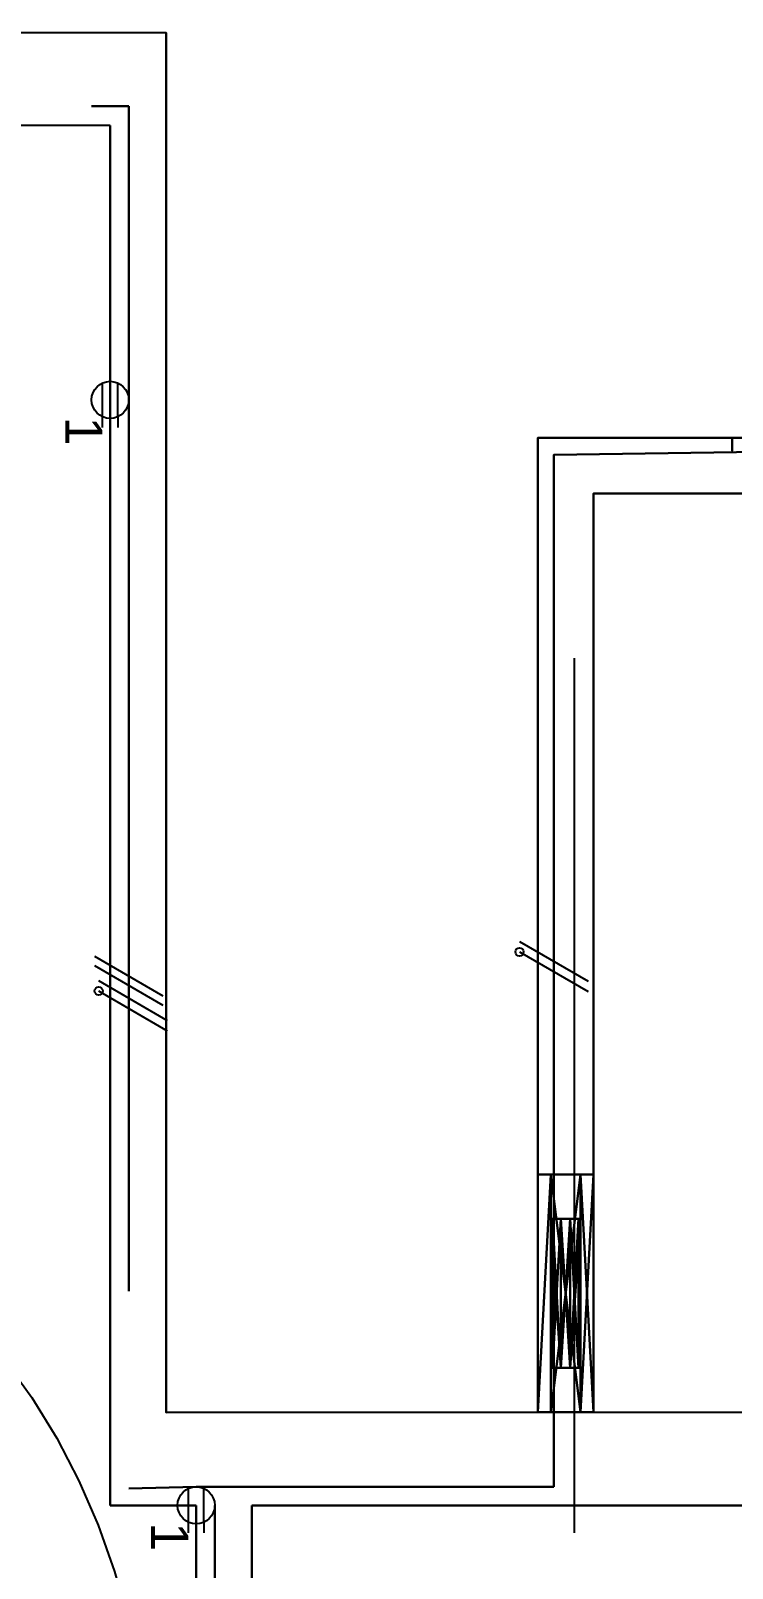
# Model space of a CAD drawing. Header units: metres. Extents: x -0.1 to 64.1, y -0.2 to 39.7.
# Drawn here: x 18.593 to 20.482, y 33.252 to 37.392 of the extents above; entities that cross this region are included whole.
import ezdxf

# ---------------------------------------------------------------- set-up
doc = ezdxf.new("R2010")
doc.units = ezdxf.units.M
doc.header["$LTSCALE"] = 0.2
doc.linetypes.add('ACAD_ISO02W100', pattern=[15, 12, -3])
for name, color, linetype in [('conexiones', 7, 'ACAD_ISO02W100'), ('Fases', 7, 'Continuous'), ('Indicacion-Tabla', 7, 'Continuous'), ('Medidas', 1, 'Continuous'), ('Tomacorrientes', 7, 'Continuous')]:
    doc.layers.add(name, color=color, linetype=linetype)
for name, color, linetype, true_color in [('DLX_APERT', 7, 'Continuous', 0x969696), ('DLX_CONT', 7, 'Continuous', 0x969696), ('DLX_ROOF', 7, 'Continuous', 0x7f7f7f)]:
    doc.layers.add(name, color=color, linetype=linetype, true_color=true_color)
doc.layers.add('L-Suelo', color=7, linetype='ACAD_ISO02W100', lineweight=30)
doc.layers.add('L-Techo', color=7, linetype='Continuous', lineweight=30)
doc.layers.get('0').off()
doc.styles.get("Standard").update_dxf_attribs({"font": 'arial.ttf'})

# ---------------------------------------------------------------- blocks, each defined once
blk = doc.blocks.new('Tomacorriente')
at = {"layer": 'Tomacorrientes'}
for p, q in [((0.0453, 0.0211), (-0.0453, 0.0211)), ((0.0453, 0.0211), (0.0743, 0.0211)), ((-0.0453, -0.0211), (0.0453, -0.0211)), ((0.0453, -0.0211), (0.0743, -0.0211))]:
    blk.add_line(p, q, dxfattribs=at)
blk.add_circle((0, 0), 0.05, dxfattribs=at)
blk = doc.blocks.new('943_0_0')
mesh = blk.add_polyface()
corners = [(0.2003, -0.0125, 0.3), (0.2003, 0.0125, 0.2), (0.2003, -0.0125, 0.2), (0.2003, 0.035, 0.2), (0.2003, 0.0125, 0.3), (0.2003, 0.035, 0.3), (0.2003, 0.0125, 0.2), (0.2003, 0.0125, 0.3), (0.2003, 0.035, 0.2), (0.2003, -0.035, 0.3), (0.2003, -0.0125, 0.2), (0.2003, -0.035, 0.2), (0.2003, -0.0125, 0.3), (0.2003, -0.0125, 0.2), (0.2003, -0.035, 0.3), (0.2003, 0.0125, 0.2), (0.2003, -0.0125, 0.3), (0.2003, 0.0125, 0.3)]
mesh.append_faces([[corners[k] for k in face] for face in [(0, 1, 2), (3, 4, 5), (6, 7, 8), (9, 10, 11), (12, 13, 14), (15, 16, 17)]])
blk = doc.blocks.new('943_0_1')
mesh = blk.add_polyface()
corners = [(-0.2003, -0.0125, 0.2), (-0.2003, 0.0125, 0.3), (-0.2003, -0.0125, 0.3), (-0.2003, 0.035, 0.3), (-0.2003, 0.0125, 0.2), (-0.2003, 0.035, 0.2), (-0.2003, 0.0125, 0.3), (-0.2003, 0.0125, 0.2), (-0.2003, 0.035, 0.3), (-0.2003, -0.035, 0.2), (-0.2003, -0.0125, 0.3), (-0.2003, -0.035, 0.3), (-0.2003, -0.0125, 0.2), (-0.2003, -0.0125, 0.3), (-0.2003, -0.035, 0.2), (-0.2003, 0.0125, 0.3), (-0.2003, -0.0125, 0.2), (-0.2003, 0.0125, 0.2)]
mesh.append_faces([[corners[k] for k in face] for face in [(0, 1, 2), (3, 4, 5), (6, 7, 8), (9, 10, 11), (12, 13, 14), (15, 16, 17)]])
blk = doc.blocks.new('943_0_2')
mesh = blk.add_polyface()
corners = [(0.2003, 0.0125, 0.2), (0.2003, -0.0125, 0.3), (0.2003, -0.0125, 0.2), (0.2003, 0.0125, 0.3), (0.2003, 0.035, 0.2), (0.2003, 0.035, 0.3), (0.2003, 0.0125, 0.3), (0.2003, 0.0125, 0.2), (0.2003, 0.035, 0.2), (0.2003, -0.035, 0.2), (0.2003, -0.0125, 0.3), (0.2003, -0.035, 0.3), (0.2003, -0.0125, 0.2), (0.2003, -0.0125, 0.3), (0.2003, -0.035, 0.2), (0.2003, -0.0125, 0.3), (0.2003, 0.0125, 0.2), (0.2003, 0.0125, 0.3), (-0.2003, -0.0125, 0.2), (-0.2003, 0.0125, 0.3), (-0.2003, 0.0125, 0.2), (-0.2003, -0.0125, 0.3), (-0.2003, -0.035, 0.2), (-0.2003, -0.035, 0.3), (-0.2003, -0.0125, 0.3), (-0.2003, -0.0125, 0.2), (-0.2003, -0.035, 0.2), (-0.2003, 0.035, 0.2), (-0.2003, 0.0125, 0.3), (-0.2003, 0.035, 0.3), (-0.2003, 0.0125, 0.2), (-0.2003, 0.0125, 0.3), (-0.2003, 0.035, 0.2), (-0.2003, 0.0125, 0.3), (-0.2003, -0.0125, 0.2), (-0.2003, -0.0125, 0.3), (-0.2003, 0.0125, 0.2), (0.2003, -0.0125, 0.2), (0.2003, 0.0125, 0.2), (0.2003, -0.0125, 0.2), (-0.2003, 0.0125, 0.2), (-0.2003, -0.0125, 0.2), (0.2003, 0.0125, 0.2), (0.2003, -0.0125, -0.63), (0.2003, 0.0125, -0.63), (0.2003, -0.0125, -0.63), (0.2003, 0.0125, 0.2), (0.2003, -0.0125, 0.2), (-0.2003, -0.0125, 0.2), (-0.2003, 0.0125, -0.63), (-0.2003, -0.0125, -0.63), (-0.2003, 0.0125, -0.63), (-0.2003, -0.0125, 0.2), (-0.2003, 0.0125, 0.2), (0.2003, 0.0125, -0.63), (-0.2003, -0.0125, -0.63), (-0.2003, 0.0125, -0.63), (-0.2003, -0.0125, -0.63), (0.2003, 0.0125, -0.63), (0.2003, -0.0125, -0.63), (0.2003, 0.0125, 0.3), (-0.2003, -0.0125, 0.3), (-0.2003, 0.0125, 0.3), (-0.2003, -0.0125, 0.3), (0.2003, 0.0125, 0.3), (0.2003, -0.0125, 0.3), (0.2003, -0.0125, 0.3), (0.2003, 0.0125, 0.63), (0.2003, -0.0125, 0.63), (0.2003, 0.0125, 0.63), (0.2003, -0.0125, 0.3), (0.2003, 0.0125, 0.3), (0.2003, 0.0125, 0.63), (-0.2003, -0.0125, 0.63), (0.2003, -0.0125, 0.63), (-0.2003, -0.0125, 0.63), (0.2003, 0.0125, 0.63), (-0.2003, 0.0125, 0.63), (-0.2003, 0.0125, 0.3), (-0.2003, -0.0125, 0.63), (-0.2003, 0.0125, 0.63), (-0.2003, -0.0125, 0.63), (-0.2003, 0.0125, 0.3), (-0.2003, -0.0125, 0.3)]
mesh.append_faces([[corners[k] for k in face] for face in [(0, 1, 2), (3, 4, 5), (6, 7, 8), (9, 10, 11), (12, 13, 14), (15, 16, 17), (18, 19, 20), (21, 22, 23), (24, 25, 26), (27, 28, 29), (30, 31, 32), (33, 34, 35), (36, 37, 38), (39, 40, 41), (42, 43, 44), (45, 46, 47), (48, 49, 50), (51, 52, 53), (54, 55, 56), (57, 58, 59), (60, 61, 62), (63, 64, 65), (66, 67, 68), (69, 70, 71), (72, 73, 74), (75, 76, 77), (78, 79, 80), (81, 82, 83)]])
blk = doc.blocks.new('943_0_3')
mesh = blk.add_polyface()
corners = [(-0.2003, -0.0125, 0.2), (0.2003, -0.0125, -0.63), (0.2003, -0.0125, 0.2), (0.2003, -0.0125, -0.63), (-0.2003, -0.0125, 0.2), (-0.2003, -0.0125, -0.63), (-0.2003, 0.0125, -0.63), (0.2003, 0.0125, 0.2), (0.2003, 0.0125, -0.63), (0.2003, 0.0125, 0.2), (-0.2003, 0.0125, -0.63), (-0.2003, 0.0125, 0.2), (-0.2003, -0.0125, 0.63), (0.2003, -0.0125, 0.3), (0.2003, -0.0125, 0.63), (0.2003, -0.0125, 0.3), (-0.2003, -0.0125, 0.63), (-0.2003, -0.0125, 0.3), (-0.2003, 0.0125, 0.63), (0.2003, 0.0125, 0.3), (-0.2003, 0.0125, 0.3), (0.2003, 0.0125, 0.3), (-0.2003, 0.0125, 0.63), (0.2003, 0.0125, 0.63)]
mesh.append_faces([[corners[k] for k in face] for face in [(0, 1, 2), (3, 4, 5), (6, 7, 8), (9, 10, 11), (12, 13, 14), (15, 16, 17), (18, 19, 20), (21, 22, 23)]])
blk = doc.blocks.new('943_0_4')
mesh = blk.add_polyface()
corners = [(-0.3203, 0.04, 0.75), (0.3203, -0.04, 0.75), (0.3203, 0.04, 0.75), (0.3203, -0.04, 0.75), (-0.3203, 0.04, 0.75), (-0.3203, -0.04, 0.75), (0.3203, 0.04, 0.75), (0.3203, -0.04, -0.75), (0.3203, 0.04, -0.75), (0.3203, -0.04, -0.75), (0.3203, 0.04, 0.75), (0.3203, -0.04, 0.75), (0.3203, 0.04, -0.75), (-0.3203, -0.04, -0.75), (-0.3203, 0.04, -0.75), (-0.3203, -0.04, -0.75), (0.3203, 0.04, -0.75), (0.3203, -0.04, -0.75), (-0.3203, 0.04, -0.75), (-0.3203, -0.04, 0.75), (-0.3203, 0.04, 0.75), (-0.3203, -0.04, 0.75), (-0.3203, 0.04, -0.75), (-0.3203, -0.04, -0.75), (-0.3203, -0.04, -0.75), (-0.2003, -0.04, 0.63), (-0.3203, -0.04, 0.75), (0.3203, -0.04, -0.75), (-0.2003, -0.04, -0.63), (-0.3203, -0.04, -0.75), (0.3203, -0.04, -0.75), (0.2003, -0.04, -0.63), (-0.2003, -0.04, -0.63), (0.3203, -0.04, 0.75), (0.2003, -0.04, -0.63), (0.3203, -0.04, -0.75), (0.3203, -0.04, 0.75), (0.2003, -0.04, 0.63), (0.2003, -0.04, -0.63), (-0.3203, -0.04, 0.75), (0.2003, -0.04, 0.63), (0.3203, -0.04, 0.75), (-0.3203, -0.04, 0.75), (-0.2003, -0.04, 0.63), (0.2003, -0.04, 0.63), (-0.2003, -0.04, 0.63), (-0.3203, -0.04, -0.75), (-0.2003, -0.04, -0.63), (-0.3203, 0.04, 0.75), (-0.2003, 0.04, -0.63), (-0.3203, 0.04, -0.75), (0.3203, 0.04, 0.75), (-0.2003, 0.04, 0.63), (-0.3203, 0.04, 0.75), (0.3203, 0.04, 0.75), (0.2003, 0.04, 0.63), (-0.2003, 0.04, 0.63), (0.3203, 0.04, -0.75), (0.2003, 0.04, 0.63), (0.3203, 0.04, 0.75), (0.3203, 0.04, -0.75), (0.2003, 0.04, -0.63), (0.2003, 0.04, 0.63), (-0.3203, 0.04, -0.75), (0.2003, 0.04, -0.63), (0.3203, 0.04, -0.75), (-0.3203, 0.04, -0.75), (-0.2003, 0.04, -0.63), (0.2003, 0.04, -0.63), (-0.2003, 0.04, -0.63), (-0.3203, 0.04, 0.75), (-0.2003, 0.04, 0.63), (0.2003, 0.0125, 0.63), (-0.2003, -0.0125, 0.63), (-0.2003, 0.0125, 0.63), (-0.2003, -0.0125, 0.63), (0.2003, 0.0125, 0.63), (0.2003, -0.0125, 0.63), (0.2003, -0.035, 0.2), (0.2003, -0.0125, -0.63), (0.2003, -0.04, -0.63), (0.2003, -0.035, 0.3), (0.2003, -0.0125, 0.63), (0.2003, -0.0125, 0.3), (0.2003, -0.035, 0.3), (0.2003, -0.04, 0.63), (0.2003, -0.0125, 0.63), (0.2003, -0.035, 0.3), (0.2003, -0.04, -0.63), (0.2003, -0.04, 0.63), (0.2003, -0.035, 0.2), (0.2003, -0.04, -0.63), (0.2003, -0.035, 0.3), (0.2003, -0.0125, -0.63), (0.2003, -0.035, 0.2), (0.2003, -0.0125, 0.2), (-0.2003, 0.04, -0.63), (-0.2003, 0.035, 0.2), (-0.2003, 0.0125, -0.63), (-0.2003, 0.0125, -0.63), (-0.2003, 0.035, 0.2), (-0.2003, 0.0125, 0.2), (-0.2003, 0.04, 0.63), (-0.2003, 0.035, 0.2), (-0.2003, 0.04, -0.63), (-0.2003, 0.04, 0.63), (-0.2003, 0.035, 0.3), (-0.2003, 0.035, 0.2), (-0.2003, 0.0125, 0.63), (-0.2003, 0.035, 0.3), (-0.2003, 0.04, 0.63), (-0.2003, 0.035, 0.3), (-0.2003, 0.0125, 0.63), (-0.2003, 0.0125, 0.3), (0.2003, 0.04, -0.63), (-0.2003, 0.0125, -0.63), (0.2003, 0.0125, -0.63), (-0.2003, 0.0125, -0.63), (0.2003, 0.04, -0.63), (-0.2003, 0.04, -0.63), (0.2003, -0.04, -0.63), (-0.2003, -0.0125, -0.63), (-0.2003, -0.04, -0.63), (-0.2003, -0.0125, -0.63), (0.2003, -0.04, -0.63), (0.2003, -0.0125, -0.63), (-0.2003, 0.0125, -0.63), (0.2003, -0.0125, -0.63), (0.2003, 0.0125, -0.63), (0.2003, -0.0125, -0.63), (-0.2003, 0.0125, -0.63), (-0.2003, -0.0125, -0.63), (0.2003, -0.0125, 0.2), (0.2003, 0.0125, -0.63), (0.2003, -0.0125, -0.63), (0.2003, 0.0125, -0.63), (0.2003, -0.0125, 0.2), (0.2003, 0.0125, 0.2), (-0.2003, 0.0125, 0.2), (-0.2003, -0.0125, -0.63), (-0.2003, 0.0125, -0.63), (-0.2003, -0.0125, -0.63), (-0.2003, 0.0125, 0.2), (-0.2003, -0.0125, 0.2), (0.2003, 0.0125, 0.3), (0.2003, -0.0125, 0.63), (0.2003, 0.0125, 0.63), (0.2003, -0.0125, 0.63), (0.2003, 0.0125, 0.3), (0.2003, -0.0125, 0.3), (0.2003, -0.04, 0.63), (-0.2003, -0.0125, 0.63), (0.2003, -0.0125, 0.63), (-0.2003, -0.0125, 0.63), (0.2003, -0.04, 0.63), (-0.2003, -0.04, 0.63), (0.2003, 0.04, 0.63), (-0.2003, 0.0125, 0.63), (-0.2003, 0.04, 0.63), (-0.2003, 0.0125, 0.63), (0.2003, 0.04, 0.63), (0.2003, 0.0125, 0.63), (-0.2003, -0.0125, 0.3), (-0.2003, 0.0125, 0.63), (-0.2003, -0.0125, 0.63), (-0.2003, 0.0125, 0.63), (-0.2003, -0.0125, 0.3), (-0.2003, 0.0125, 0.3), (0.2003, 0.0125, -0.63), (0.2003, 0.035, 0.2), (0.2003, 0.04, -0.63), (0.2003, 0.0125, 0.63), (0.2003, 0.035, 0.3), (0.2003, 0.0125, 0.3), (0.2003, 0.04, 0.63), (0.2003, 0.035, 0.3), (0.2003, 0.0125, 0.63), (0.2003, 0.04, -0.63), (0.2003, 0.035, 0.3), (0.2003, 0.04, 0.63), (0.2003, 0.04, -0.63), (0.2003, 0.035, 0.2), (0.2003, 0.035, 0.3), (0.2003, 0.035, 0.2), (0.2003, 0.0125, -0.63), (0.2003, 0.0125, 0.2)]
mesh.append_faces([[corners[k] for k in face] for face in [(0, 1, 2), (3, 4, 5), (6, 7, 8), (9, 10, 11), (12, 13, 14), (15, 16, 17), (18, 19, 20), (21, 22, 23), (24, 25, 26), (27, 28, 29), (30, 31, 32), (33, 34, 35), (36, 37, 38), (39, 40, 41), (42, 43, 44), (45, 46, 47), (48, 49, 50), (51, 52, 53), (54, 55, 56), (57, 58, 59), (60, 61, 62), (63, 64, 65), (66, 67, 68), (69, 70, 71), (72, 73, 74), (75, 76, 77), (78, 79, 80), (81, 82, 83), (84, 85, 86), (87, 88, 89), (90, 91, 92), (93, 94, 95), (96, 97, 98), (99, 100, 101), (102, 103, 104), (105, 106, 107), (108, 109, 110), (111, 112, 113), (114, 115, 116), (117, 118, 119), (120, 121, 122), (123, 124, 125), (126, 127, 128), (129, 130, 131), (132, 133, 134), (135, 136, 137), (138, 139, 140), (141, 142, 143), (144, 145, 146), (147, 148, 149), (150, 151, 152), (153, 154, 155), (156, 157, 158), (159, 160, 161), (162, 163, 164), (165, 166, 167), (168, 169, 170), (171, 172, 173), (174, 175, 176), (177, 178, 179), (180, 181, 182), (183, 184, 185)]])
blk = doc.blocks.new('943_0_5')
mesh = blk.add_polyface()
corners = [(-0.2003, -0.0125, -0.63), (-0.2003, -0.035, 0.2), (-0.2003, -0.04, -0.63), (-0.2003, -0.0125, 0.63), (-0.2003, -0.035, 0.3), (-0.2003, -0.0125, 0.3), (-0.2003, -0.04, 0.63), (-0.2003, -0.035, 0.3), (-0.2003, -0.0125, 0.63), (-0.2003, -0.04, -0.63), (-0.2003, -0.035, 0.3), (-0.2003, -0.04, 0.63), (-0.2003, -0.04, -0.63), (-0.2003, -0.035, 0.2), (-0.2003, -0.035, 0.3), (-0.2003, -0.035, 0.2), (-0.2003, -0.0125, -0.63), (-0.2003, -0.0125, 0.2)]
mesh.append_faces([[corners[k] for k in face] for face in [(0, 1, 2), (3, 4, 5), (6, 7, 8), (9, 10, 11), (12, 13, 14), (15, 16, 17)]])
blk = doc.blocks.new('943_0_6')
mesh = blk.add_polyface()
corners = [(-0.2003, -0.035, 0.2), (0.2003, -0.0125, 0.2), (0.2003, -0.035, 0.2), (0.2003, -0.0125, 0.2), (-0.2003, -0.035, 0.2), (-0.2003, -0.0125, 0.2), (-0.2003, -0.0125, 0.2), (0.2003, 0.0125, 0.2), (0.2003, -0.0125, 0.2), (0.2003, 0.0125, 0.2), (-0.2003, -0.0125, 0.2), (-0.2003, 0.0125, 0.2), (-0.2003, -0.035, 0.3), (0.2003, -0.035, 0.2), (0.2003, -0.035, 0.3), (0.2003, -0.035, 0.2), (-0.2003, -0.035, 0.3), (-0.2003, -0.035, 0.2), (0.2003, -0.035, 0.3), (-0.2003, -0.0125, 0.3), (-0.2003, -0.035, 0.3), (-0.2003, -0.0125, 0.3), (0.2003, -0.035, 0.3), (0.2003, -0.0125, 0.3), (-0.2003, 0.0125, 0.3), (0.2003, -0.0125, 0.3), (0.2003, 0.0125, 0.3), (0.2003, -0.0125, 0.3), (-0.2003, 0.0125, 0.3), (-0.2003, -0.0125, 0.3), (0.2003, 0.0125, 0.3), (-0.2003, 0.035, 0.3), (-0.2003, 0.0125, 0.3), (-0.2003, 0.035, 0.3), (0.2003, 0.0125, 0.3), (0.2003, 0.035, 0.3), (0.2003, 0.035, 0.3), (-0.2003, 0.035, 0.2), (-0.2003, 0.035, 0.3), (-0.2003, 0.035, 0.2), (0.2003, 0.035, 0.3), (0.2003, 0.035, 0.2), (0.2003, 0.035, 0.2), (-0.2003, 0.0125, 0.2), (-0.2003, 0.035, 0.2), (-0.2003, 0.0125, 0.2), (0.2003, 0.035, 0.2), (0.2003, 0.0125, 0.2)]
mesh.append_faces([[corners[k] for k in face] for face in [(0, 1, 2), (3, 4, 5), (6, 7, 8), (9, 10, 11), (12, 13, 14), (15, 16, 17), (18, 19, 20), (21, 22, 23), (24, 25, 26), (27, 28, 29), (30, 31, 32), (33, 34, 35), (36, 37, 38), (39, 40, 41), (42, 43, 44), (45, 46, 47)]])
blk = doc.blocks.new('Fase')
at = {"layer": 'Fases'}
blk.add_line((-0.0535, -0.0922), (0.0535, 0.0922), dxfattribs=at)
blk = doc.blocks.new('Neutro')
at = {"layer": 'Fases'}
h = blk.add_hatch(dxfattribs=at)
h.set_pattern_fill('ANGLE', color=256)
h.set_pattern_definition([(0, (-26.865, -1.6355), (0, 6.985), [5.08, -1.905]), (90, (-26.865, -1.6355), (-6.985, 4e-16), [5.08, -1.905])])
h.paths.add_polyline_path([(-0.0645, -0.0922, 1), (-0.0424, -0.0922, 1)])
blk.add_circle((-0.0535, -0.0922), 0.0111, dxfattribs=at)
blk.add_blockref('Fase', (0, 0), dxfattribs=at)

msp = doc.modelspace()

# ---------------------------------------------------------------- linework, layer by layer
at = {"layer": 'conexiones'}
msp.add_open_spline([(17.6953, 34.492, 2.6), (18.5433, 33.9984, 1.3921), (18.9169, 33.3757), (18.9696, 32.2097, -0.0249), (19.0085, 31.8987)], degree=3, knots=[0, 0, 0, 0, 3.32504, 4.222811, 4.222811, 4.222811, 4.222811], dxfattribs=at)
at = {"layer": 'DLX_APERT'}
for points in [[(20.0731, 34.3124, 0), (19.9931, 34.3124, 0)], [(19.9931, 34.3124, 0), (19.9931, 33.6719, 0)], [(20.0731, 34.3124, 0), (19.9931, 34.3124, 0)], [(19.9931, 34.3124, 0), (19.9931, 34.3124, 0)], [(19.9931, 34.3124, 0), (20.0731, 34.3124, 0)], [(19.9931, 33.6719, 0), (19.9931, 34.3124, 0)], [(19.9931, 34.3124, 0), (20.0731, 34.3124, 0)], [(19.9931, 33.6719, 0), (19.9931, 34.3124, 0)], [(19.9931, 34.3124, 0), (19.9931, 34.3124, 0)], [(19.9931, 34.3124, 0), (19.9931, 33.6719, 0)], [(20.0731, 33.6719, 0), (20.0731, 34.3124, 0)], [(20.0731, 34.3124, 0), (20.0731, 34.3124, 0)], [(20.0731, 34.3124, 0), (20.0731, 33.6719, 0)], [(20.0731, 33.6719, 0), (20.0731, 34.3124, 0)], [(20.0731, 34.3124, 0), (20.0731, 34.3124, 0)], [(20.0731, 34.3124, 0), (20.0731, 33.6719, 0)], [(19.9931, 33.7919, 0), (19.9931, 34.1924, 0)], [(19.9931, 34.1924, 0), (19.9931, 34.1924, 0)], [(19.9931, 34.1924, 0), (19.9931, 33.7919, 0)], [(20.0206, 34.1924, 0), (19.9931, 34.1924, 0)], [(19.9931, 34.1924, 0), (19.9931, 33.7919, 0)], [(19.9931, 33.7919, 0), (19.9931, 34.1924, 0)], [(19.9931, 34.1924, 0), (20.0206, 34.1924, 0)], [(20.0206, 34.1924, 0), (19.9931, 34.1924, 0)], [(19.9931, 34.1924, 0), (19.9931, 34.1924, 0)], [(19.9931, 34.1924, 0), (20.0206, 34.1924, 0)], [(19.9981, 34.1924, 0), (19.9981, 34.1924, 0)], [(19.9981, 34.1924, 0), (20.0206, 34.1924, 0)], [(20.0206, 34.1924, 0), (19.9981, 34.1924, 0)], [(19.9981, 34.1924, 0), (19.9981, 34.1924, 0)], [(19.9981, 34.1924, 0), (20.0206, 34.1924, 0)], [(20.0206, 34.1924, 0), (19.9981, 34.1924, 0)], [(20.0206, 34.1924, 0), (19.9981, 34.1924, 0)], [(19.9981, 34.1924, 0), (19.9981, 33.7919, 0)], [(19.9981, 33.7919, 0), (19.9981, 34.1924, 0)], [(19.9981, 34.1924, 0), (19.9981, 34.1924, 0)], [(19.9981, 34.1924, 0), (19.9981, 33.7919, 0)], [(19.9981, 33.7919, 0), (19.9981, 34.1924, 0)], [(19.9981, 34.1924, 0), (20.0206, 34.1924, 0)], [(19.9981, 34.1924, 0), (20.0206, 34.1924, 0)], [(20.0206, 34.1924, 0), (19.9981, 34.1924, 0)], [(19.9981, 34.1924, 0), (19.9981, 34.1924, 0)], [(20.0206, 33.7919, 0), (20.0206, 34.1924, 0)], [(20.0206, 34.1924, 0), (20.0456, 34.1924, 0)], [(20.0206, 33.7919, 0), (20.0206, 34.1924, 0)], [(20.0206, 34.1924, 0), (20.0206, 33.7919, 0)], [(20.0456, 34.1924, 0), (20.0206, 34.1924, 0)], [(20.0456, 34.1924, 0), (20.0206, 34.1924, 0)], [(20.0206, 34.1924, 0), (20.0206, 34.1924, 0)], [(20.0206, 34.1924, 0), (20.0456, 34.1924, 0)], [(20.0206, 34.1924, 0), (20.0206, 34.1924, 0)], [(20.0206, 34.1924, 0), (20.0456, 34.1924, 0)], [(20.0456, 34.1924, 0), (20.0206, 34.1924, 0)], [(20.0206, 34.1924, 0), (20.0206, 33.7919, 0)], [(20.0206, 34.1924, 0), (20.0206, 34.1924, 0)], [(20.0206, 34.1924, 0), (20.0206, 34.1924, 0)], [(20.0206, 34.1924, 0), (20.0456, 34.1924, 0)], [(20.0456, 34.1924, 0), (20.0206, 34.1924, 0)], [(20.0206, 33.7919, 0), (20.0206, 34.1924, 0)], [(20.0206, 34.1924, 0), (20.0456, 34.1924, 0)], [(20.0206, 34.1924, 0), (20.0206, 33.7919, 0)], [(20.0456, 34.1924, 0), (20.0206, 34.1924, 0)], [(20.0206, 33.7919, 0), (20.0206, 34.1924, 0)], [(20.0206, 34.1924, 0), (20.0206, 33.7919, 0)], [(20.0206, 34.1924, 0), (20.0456, 34.1924, 0)], [(20.0456, 34.1924, 0), (20.0206, 34.1924, 0)], [(20.0456, 34.1924, 0), (20.0206, 34.1924, 0)], [(20.0206, 34.1924, 0), (20.0206, 33.7919, 0)], [(20.0206, 33.7919, 0), (20.0206, 34.1924, 0)], [(20.0206, 34.1924, 0), (20.0206, 34.1924, 0)], [(20.0206, 34.1924, 0), (20.0206, 33.7919, 0)], [(20.0456, 34.1924, 0), (20.0206, 34.1924, 0)], [(20.0206, 34.1924, 0), (20.0206, 34.1924, 0)], [(20.0206, 34.1924, 0), (20.0456, 34.1924, 0)], [(20.0206, 33.7919, 0), (20.0206, 34.1924, 0)], [(20.0206, 34.1924, 0), (20.0456, 34.1924, 0)], [(20.0206, 33.7919, 0), (20.0206, 34.1924, 0)], [(20.0206, 34.1924, 0), (20.0456, 34.1924, 0)], [(20.0206, 33.7919, 0), (20.0206, 34.1924, 0)], [(20.0206, 34.1924, 0), (20.0206, 34.1924, 0)], [(20.0206, 34.1924, 0), (20.0206, 33.7919, 0)], [(20.0456, 34.1924, 0), (20.0206, 34.1924, 0)], [(20.0206, 34.1924, 0), (20.0206, 34.1924, 0)], [(20.0206, 34.1924, 0), (20.0456, 34.1924, 0)], [(20.0456, 34.1924, 0), (20.0206, 34.1924, 0)], [(20.0206, 34.1924, 0), (20.0206, 33.7919, 0)], [(20.0456, 34.1924, 0), (20.0456, 33.7919, 0)], [(20.0681, 34.1924, 0), (20.0456, 34.1924, 0)], [(20.0456, 34.1924, 0), (20.0456, 34.1924, 0)], [(20.0456, 34.1924, 0), (20.0731, 34.1924, 0)], [(20.0731, 34.1924, 0), (20.0456, 34.1924, 0)], [(20.0456, 34.1924, 0), (20.0456, 34.1924, 0)], [(20.0456, 34.1924, 0), (20.0681, 34.1924, 0)], [(20.0456, 34.1924, 0), (20.0456, 33.7919, 0)], [(20.0731, 34.1924, 0), (20.0456, 34.1924, 0)], [(20.0456, 33.7919, 0), (20.0456, 34.1924, 0)], [(20.0456, 34.1924, 0), (20.0456, 34.1924, 0)], [(20.0456, 34.1924, 0), (20.0456, 34.1924, 0)], [(20.0456, 33.7919, 0), (20.0456, 34.1924, 0)], [(20.0456, 34.1924, 0), (20.0731, 34.1924, 0)], [(20.0456, 34.1924, 0), (20.0681, 34.1924, 0)], [(20.0681, 34.1924, 0), (20.0456, 34.1924, 0)], [(20.0456, 33.7919, 0), (20.0456, 34.1924, 0)], [(20.0456, 34.1924, 0), (20.0681, 34.1924, 0)], [(20.0456, 34.1924, 0), (20.0456, 33.7919, 0)], [(20.0456, 34.1924, 0), (20.0456, 33.7919, 0)], [(20.0681, 34.1924, 0), (20.0456, 34.1924, 0)], [(20.0456, 33.7919, 0), (20.0456, 34.1924, 0)], [(20.0456, 34.1924, 0), (20.0681, 34.1924, 0)], [(20.0681, 34.1924, 0), (20.0456, 34.1924, 0)], [(20.0456, 33.7919, 0), (20.0456, 34.1924, 0)], [(20.0456, 34.1924, 0), (20.0456, 34.1924, 0)], [(20.0456, 34.1924, 0), (20.0456, 33.7919, 0)], [(20.0456, 33.7919, 0), (20.0456, 34.1924, 0)], [(20.0456, 34.1924, 0), (20.0456, 34.1924, 0)], [(20.0456, 34.1924, 0), (20.0456, 33.7919, 0)], [(20.0456, 33.7919, 0), (20.0456, 34.1924, 0)], [(20.0456, 34.1924, 0), (20.0456, 34.1924, 0)], [(20.0456, 34.1924, 0), (20.0456, 33.7919, 0)], [(20.0456, 34.1924, 0), (20.0456, 33.7919, 0)], [(20.0456, 34.1924, 0), (20.0456, 34.1924, 0)], [(20.0456, 33.7919, 0), (20.0456, 34.1924, 0)], [(20.0681, 34.1924, 0), (20.0681, 34.1924, 0)], [(20.0681, 34.1924, 0), (20.0681, 34.1924, 0)], [(20.0681, 34.1924, 0), (20.0681, 33.7919, 0)], [(20.0681, 34.1924, 0), (20.0681, 33.7919, 0)], [(20.0681, 33.7919, 0), (20.0681, 34.1924, 0)], [(20.0681, 34.1924, 0), (20.0681, 34.1924, 0)], [(20.0681, 33.7919, 0), (20.0681, 34.1924, 0)], [(20.0681, 34.1924, 0), (20.0681, 34.1924, 0)], [(20.0731, 33.7919, 0), (20.0731, 34.1924, 0)], [(20.0731, 34.1924, 0), (20.0731, 34.1924, 0)], [(20.0731, 34.1924, 0), (20.0731, 33.7919, 0)], [(20.0731, 34.1924, 0), (20.0731, 34.1924, 0)], [(20.0731, 33.7919, 0), (20.0731, 34.1924, 0)], [(20.0731, 34.1924, 0), (20.0731, 33.7919, 0)], [(19.9931, 33.7919, 0), (19.9931, 33.7919, 0)], [(20.0206, 33.7919, 0), (19.9931, 33.7919, 0)], [(19.9931, 33.7919, 0), (19.9931, 33.7919, 0)], [(19.9931, 33.7919, 0), (20.0206, 33.7919, 0)], [(19.9931, 33.7919, 0), (20.0206, 33.7919, 0)], [(20.0206, 33.7919, 0), (19.9931, 33.7919, 0)], [(19.9981, 33.7919, 0), (20.0206, 33.7919, 0)], [(20.0206, 33.7919, 0), (19.9981, 33.7919, 0)], [(19.9981, 33.7919, 0), (19.9981, 33.7919, 0)], [(20.0206, 33.7919, 0), (19.9981, 33.7919, 0)], [(19.9981, 33.7919, 0), (19.9981, 33.7919, 0)], [(19.9981, 33.7919, 0), (20.0206, 33.7919, 0)], [(19.9981, 33.7919, 0), (20.0206, 33.7919, 0)], [(19.9981, 33.7919, 0), (19.9981, 33.7919, 0)], [(20.0206, 33.7919, 0), (19.9981, 33.7919, 0)], [(20.0206, 33.7919, 0), (19.9981, 33.7919, 0)], [(19.9981, 33.7919, 0), (19.9981, 33.7919, 0)], [(19.9981, 33.7919, 0), (20.0206, 33.7919, 0)], [(20.0456, 33.7919, 0), (20.0206, 33.7919, 0)], [(20.0206, 33.7919, 0), (20.0206, 33.7919, 0)], [(20.0206, 33.7919, 0), (20.0206, 33.7919, 0)], [(20.0206, 33.7919, 0), (20.0456, 33.7919, 0)], [(20.0206, 33.7919, 0), (20.0206, 33.7919, 0)], [(20.0206, 33.7919, 0), (20.0456, 33.7919, 0)], [(20.0456, 33.7919, 0), (20.0206, 33.7919, 0)], [(20.0456, 33.7919, 0), (20.0206, 33.7919, 0)], [(20.0206, 33.7919, 0), (20.0206, 33.7919, 0)], [(20.0206, 33.7919, 0), (20.0456, 33.7919, 0)], [(20.0456, 33.7919, 0), (20.0206, 33.7919, 0)], [(20.0206, 33.7919, 0), (20.0456, 33.7919, 0)], [(20.0456, 33.7919, 0), (20.0206, 33.7919, 0)], [(20.0206, 33.7919, 0), (20.0456, 33.7919, 0)], [(20.0456, 33.7919, 0), (20.0206, 33.7919, 0)], [(20.0206, 33.7919, 0), (20.0456, 33.7919, 0)], [(20.0206, 33.7919, 0), (20.0456, 33.7919, 0)], [(20.0206, 33.7919, 0), (20.0206, 33.7919, 0)], [(20.0456, 33.7919, 0), (20.0206, 33.7919, 0)], [(20.0206, 33.7919, 0), (20.0206, 33.7919, 0)], [(20.0206, 33.7919, 0), (20.0456, 33.7919, 0)], [(20.0456, 33.7919, 0), (20.0206, 33.7919, 0)], [(20.0456, 33.7919, 0), (20.0206, 33.7919, 0)], [(20.0206, 33.7919, 0), (20.0206, 33.7919, 0)], [(20.0206, 33.7919, 0), (20.0456, 33.7919, 0)], [(20.0456, 33.7919, 0), (20.0206, 33.7919, 0)], [(20.0206, 33.7919, 0), (20.0206, 33.7919, 0)], [(20.0206, 33.7919, 0), (20.0456, 33.7919, 0)], [(20.0456, 33.7919, 0), (20.0731, 33.7919, 0)], [(20.0456, 33.7919, 0), (20.0456, 33.7919, 0)], [(20.0731, 33.7919, 0), (20.0456, 33.7919, 0)], [(20.0456, 33.7919, 0), (20.0456, 33.7919, 0)], [(20.0681, 33.7919, 0), (20.0456, 33.7919, 0)], [(20.0456, 33.7919, 0), (20.0456, 33.7919, 0)], [(20.0456, 33.7919, 0), (20.0731, 33.7919, 0)], [(20.0731, 33.7919, 0), (20.0456, 33.7919, 0)], [(20.0456, 33.7919, 0), (20.0456, 33.7919, 0)], [(20.0456, 33.7919, 0), (20.0681, 33.7919, 0)], [(20.0681, 33.7919, 0), (20.0456, 33.7919, 0)], [(20.0456, 33.7919, 0), (20.0681, 33.7919, 0)], [(20.0681, 33.7919, 0), (20.0456, 33.7919, 0)], [(20.0456, 33.7919, 0), (20.0681, 33.7919, 0)], [(20.0681, 33.7919, 0), (20.0456, 33.7919, 0)], [(20.0456, 33.7919, 0), (20.0681, 33.7919, 0)], [(20.0456, 33.7919, 0), (20.0456, 33.7919, 0)], [(20.0456, 33.7919, 0), (20.0456, 33.7919, 0)], [(20.0456, 33.7919, 0), (20.0456, 33.7919, 0)], [(20.0456, 33.7919, 0), (20.0456, 33.7919, 0)], [(20.0681, 33.7919, 0), (20.0681, 33.7919, 0)], [(20.0681, 33.7919, 0), (20.0681, 33.7919, 0)], [(20.0681, 33.7919, 0), (20.0681, 33.7919, 0)], [(20.0681, 33.7919, 0), (20.0681, 33.7919, 0)], [(20.0731, 33.7919, 0), (20.0731, 33.7919, 0)], [(20.0731, 33.7919, 0), (20.0731, 33.7919, 0)], [(19.9931, 33.6719, 0), (20.0731, 33.6719, 0)], [(20.0731, 33.6719, 0), (19.9931, 33.6719, 0)], [(20.0731, 33.6719, 0), (19.9931, 33.6719, 0)], [(19.9931, 33.6719, 0), (19.9931, 33.6719, 0)], [(19.9931, 33.6719, 0), (20.0731, 33.6719, 0)], [(19.9931, 33.6719, 0), (19.9931, 33.6719, 0)], [(20.0731, 33.6719, 0), (20.0731, 33.6719, 0)], [(20.0731, 33.6719, 0), (20.0731, 33.6719, 0)]]:
    msp.add_polyline3d(points, dxfattribs=at)
at = {"layer": 'DLX_CONT'}
for points in [[(18.958, 37.3865, 0), (10.9702, 37.392, 0)], [(18.958, 37.3865, 0), (10.9702, 37.392, 0)], [(18.958, 33.6711, 0), (18.958, 37.3865, 0)], [(18.958, 33.6711, 0), (18.958, 37.3865, 0)], [(18.807, 37.1365, 0), (11.1229, 37.1419, 0)], [(18.807, 37.1365, 0), (11.1229, 37.1419, 0)], [(18.807, 33.4211, 0), (18.807, 37.1365, 0)], [(18.807, 33.4211, 0), (18.807, 37.1365, 0)], [(22.5171, 36.2961, 0), (19.9581, 36.2961, 0)], [(19.9581, 36.2961, 0), (19.9581, 33.6718, 0)], [(22.5171, 36.2961, 0), (19.9581, 36.2961, 0)], [(19.9581, 36.2961, 0), (19.9581, 33.6718, 0)], [(20.1083, 36.1461, 0), (20.1081, 33.6719, 0)], [(20.1083, 36.1461, 0), (20.1081, 33.6719, 0)], [(22.531, 36.1461, 0), (20.1083, 36.1461, 0)], [(22.531, 36.1461, 0), (20.1083, 36.1461, 0)], [(20.0567, 33.3476, 0), (20.0567, 35.7023, 0)], [(19.9581, 33.6718, 0), (18.958, 33.6711, 0)], [(19.9581, 33.6718, 0), (18.958, 33.6711, 0)], [(20.1081, 33.6719, 0), (21.558, 33.6711, 0)], [(20.1081, 33.6719, 0), (21.558, 33.6711, 0)], [(19.0385, 33.4211, 0), (18.807, 33.4211, 0)], [(19.0385, 33.4211, 0), (18.807, 33.4211, 0)], [(19.0385, 31.0663, 0), (19.0385, 33.4211, 0)], [(19.0385, 31.0663, 0), (19.0385, 33.4211, 0)], [(20.608, 33.4211, 0), (19.1885, 33.4211, 0)], [(19.1885, 33.4211, 0), (19.1885, 31.2163, 0)], [(20.608, 33.4211, 0), (19.1885, 33.4211, 0)], [(19.1885, 33.4211, 0), (19.1885, 31.2163, 0)]]:
    msp.add_polyline3d(points, dxfattribs=at)
at = {"layer": 'DLX_ROOF'}
for points in [[(18.958, 37.3865, 0), (10.9702, 37.392, 0)], [(10.9702, 37.392, 0), (18.958, 37.3865, 0)], [(10.9702, 37.392, 0), (18.958, 37.3865, 0)], [(18.958, 37.3865, 0), (10.9702, 37.392, 0)], [(18.958, 33.6711, 0), (18.958, 37.3865, 0)], [(18.958, 37.3865, 0), (18.958, 37.3865, 0)], [(18.958, 37.3865, 0), (18.958, 33.6711, 0)], [(18.958, 37.3865, 0), (18.958, 37.3865, 0)], [(18.958, 37.3865, 0), (18.958, 33.6711, 0)], [(18.958, 33.6711, 0), (18.958, 37.3865, 0)], [(18.807, 37.1365, 0), (11.1229, 37.1419, 0)], [(11.1229, 37.1419, 0), (18.807, 37.1365, 0)], [(18.807, 33.4211, 0), (18.807, 37.1365, 0)], [(18.807, 37.1365, 0), (18.807, 33.4211, 0)], [(22.5171, 36.2961, 0), (19.9581, 36.2961, 0)], [(19.9581, 36.2961, 0), (19.9581, 36.2961, 0)], [(19.9581, 36.2961, 0), (22.5171, 36.2961, 0)], [(19.9581, 36.2961, 0), (19.9581, 33.6718, 0)], [(19.9581, 33.6718, 0), (19.9581, 36.2961, 0)], [(19.9581, 36.2961, 0), (19.9581, 36.2961, 0)], [(19.9581, 33.6718, 0), (19.9581, 36.2961, 0)], [(19.9581, 36.2961, 0), (22.5171, 36.2961, 0)], [(22.5171, 36.2961, 0), (19.9581, 36.2961, 0)], [(19.9581, 36.2961, 0), (19.9581, 33.6718, 0)], [(20.1083, 36.1461, 0), (20.1081, 33.6719, 0)], [(20.1081, 33.6719, 0), (20.1083, 36.1461, 0)], [(22.531, 36.1461, 0), (20.1083, 36.1461, 0)], [(20.1083, 36.1461, 0), (22.531, 36.1461, 0)], [(19.9581, 33.6718, 0), (18.958, 33.6711, 0)], [(18.958, 33.6711, 0), (19.9581, 33.6718, 0)], [(18.958, 33.6711, 0), (19.9581, 33.6718, 0)], [(19.9581, 33.6718, 0), (18.958, 33.6711, 0)], [(18.958, 33.6711, 0), (18.958, 33.6711, 0)], [(18.958, 33.6711, 0), (18.958, 33.6711, 0)], [(19.9581, 33.6718, 0), (19.9581, 33.6718, 0)], [(19.9581, 33.6718, 0), (19.9581, 33.6718, 0)], [(20.1081, 33.6719, 0), (21.558, 33.6711, 0)], [(21.558, 33.6711, 0), (20.1081, 33.6719, 0)], [(19.0385, 33.4211, 0), (18.807, 33.4211, 0)], [(18.807, 33.4211, 0), (19.0385, 33.4211, 0)], [(19.0385, 31.0663, 0), (19.0385, 33.4211, 0)], [(19.0385, 33.4211, 0), (19.0385, 31.0663, 0)], [(20.608, 33.4211, 0), (19.1885, 33.4211, 0)], [(19.1885, 33.4211, 0), (19.1885, 31.2163, 0)], [(19.1885, 31.2163, 0), (19.1885, 33.4211, 0)], [(19.1885, 33.4211, 0), (20.608, 33.4211, 0)]]:
    msp.add_polyline3d(points, dxfattribs=at)
at = {"layer": 'L-Suelo'}
for p, q in [((15.7569, 37.1887), (18.857, 37.1887)), ((18.857, 37.1887), (18.857, 36.398)), ((18.857, 36.398), (18.857, 33.4664)), ((18.857, 33.4664), (19.0385, 33.4711)), ((19.0385, 33.4711), (20.0011, 33.4711))]:
    msp.add_line(p, q, dxfattribs=at)
at = {"layer": 'L-Techo'}
for points in [[(20.0011, 33.4711), (20.0011, 33.5216), (20.0013, 36.25), (22.0302, 36.28), (22.0302, 36.1811)], [(19.0885, 33.4211), (19.0885, 31.8987), (19.0685, 31.8987)]]:
    msp.add_lwpolyline(points, dxfattribs=at)

# ---------------------------------------------------------------- block references
at = {"layer": 'DLX_APERT', "rotation": 89.99452045050094}
for name in ['943_0_4', '943_0_0', '943_0_2', '943_0_6', '943_0_3', '943_0_1', '943_0_5']:
    msp.add_blockref(name, (20.0331, 33.9921, 1.55), dxfattribs=at)
at = {"layer": 'DLX_CONT', "rotation": 89.99452045050094}
for name in ['943_0_4', '943_0_0', '943_0_2', '943_0_6', '943_0_3', '943_0_1', '943_0_5']:
    msp.add_blockref(name, (20.0331, 33.9921, 1.55), dxfattribs=at)
at = {"layer": 'Fases'}
for name, p, rotation in [('Neutro', (20.0012, 34.858), 269.9944220436603), ('Fase', (20.0012, 34.8858), 269.9945358434695), ('Fase', (18.857, 34.8465), 270), ('Fase', (18.857, 34.8217), 270), ('Fase', (18.8681, 34.7807), 269.9945358434695), ('Neutro', (18.8681, 34.7528), 269.9944220436603)]:
    msp.add_blockref(name, p, dxfattribs=dict(at, rotation=rotation))
at = {"layer": 'Medidas', "rotation": 270}
for p in [(18.807, 36.398), (19.0385, 33.4211)]:
    msp.add_blockref('Tomacorriente', p, dxfattribs=at)

# ---------------------------------------------------------------- texts
at = {"layer": 'Indicacion-Tabla', "char_height": 0.1, "width": 0.174042, "attachment_point": 1, "rotation": 270}
for insert in [(18.7859, 36.3527), (19.0173, 33.3757)]:
    msp.add_mtext('1', dxfattribs=dict(at, insert=insert))

# ---------------------------------------------------------------- meshes
at = {"layer": 'DLX_CONT'}
mesh = msp.add_polyface(dxfattribs=at)
corners = [(10.9717, 34.4877, 2.8), (10.2297, 34.4877), (10.2297, 34.4877, 2.8), (10.2297, 34.4877), (10.9717, 34.4877, 2.8), (10.9717, 34.4877), (18.958, 37.3865, 2.8), (10.9702, 37.392), (10.9702, 37.392, 2.8), (10.9702, 37.392), (18.958, 37.3865, 2.8), (18.958, 37.3865), (18.958, 33.6711, 2.8), (18.958, 37.3865), (18.958, 37.3865, 2.8), (18.958, 37.3865), (18.958, 33.6711, 2.8), (18.958, 33.6711), (19.9581, 33.6718, 2.8), (18.958, 33.6711), (18.958, 33.6711, 2.8), (18.958, 33.6711), (19.9581, 33.6718, 2.8), (19.9581, 33.6718), (19.9581, 36.2961), (19.9581, 34.3124, 2.3), (19.9581, 36.2961, 2.8), (19.9581, 33.6719, 2.3), (19.9581, 33.6718), (19.9581, 33.6718, 2.8), (19.9581, 33.6719, 0.8), (19.9581, 33.6718), (19.9581, 33.6719, 2.3), (19.9581, 36.2961, 2.8), (19.9581, 33.6719, 2.3), (19.9581, 33.6718, 2.8), (19.9581, 36.2961, 2.8), (19.9581, 34.3124, 2.3), (19.9581, 33.6719, 2.3), (19.9581, 36.2961), (19.9581, 34.3124, 0.8), (19.9581, 34.3124, 2.3), (19.9581, 33.6718), (19.9581, 34.3124, 0.8), (19.9581, 36.2961), (19.9581, 34.3124, 0.8), (19.9581, 33.6718), (19.9581, 33.6719, 0.8), (19.9581, 36.2961), (21.93, 36.2961, 0.8), (22.5171, 36.2961), (22.5171, 36.2961, 2.8), (20.4817, 36.2961, 2.3), (19.9581, 36.2961, 2.8), (22.5171, 36.2961, 2.8), (21.93, 36.2961, 2.3), (20.4817, 36.2961, 2.3), (20.4817, 36.2961, 2.3), (19.9581, 36.2961), (19.9581, 36.2961, 2.8), (20.4817, 36.2961, 0.8), (19.9581, 36.2961), (20.4817, 36.2961, 2.3), (22.5171, 36.2961), (21.93, 36.2961, 2.3), (22.5171, 36.2961, 2.8), (22.5171, 36.2961), (21.93, 36.2961, 0.8), (21.93, 36.2961, 2.3), (21.93, 36.2961, 0.8), (19.9581, 36.2961), (20.4817, 36.2961, 0.8), (22.501, 36.4698, 2.8), (22.5171, 36.2961), (22.5171, 36.2961, 2.8), (22.5171, 36.2961), (22.501, 36.4698, 2.8), (22.501, 36.4698), (23.1629, 36.5323, 2.8), (22.501, 36.4698), (22.501, 36.4698, 2.8), (22.501, 36.4698), (23.1629, 36.5323, 2.8), (23.1629, 36.5323), (23.2406, 36.5243, 2.8), (23.1629, 36.5323), (23.1629, 36.5323, 2.8), (23.1629, 36.5323), (23.2406, 36.5243, 2.8), (23.2406, 36.5243), (23.3093, 36.4872, 2.8), (23.2406, 36.5243), (23.2406, 36.5243, 2.8), (23.2406, 36.5243), (23.3093, 36.4872, 2.8), (23.3093, 36.4872), (23.3586, 36.4265, 2.8), (23.3093, 36.4872), (23.3093, 36.4872, 2.8), (23.3093, 36.4872), (23.3586, 36.4265, 2.8), (23.3586, 36.4265), (23.3808, 36.3516, 2.8), (23.3586, 36.4265), (23.3586, 36.4265, 2.8), (23.3586, 36.4265), (23.3808, 36.3516, 2.8), (23.3808, 36.3516), (23.6439, 33.508, 2.8), (23.3808, 36.3516), (23.3808, 36.3516, 2.8), (23.3808, 36.3516), (23.6439, 33.508, 2.8), (23.6439, 33.508), (23.6358, 33.4305, 2.8), (23.6439, 33.508), (23.6439, 33.508, 2.8), (23.6439, 33.508), (23.6358, 33.4305, 2.8), (23.6358, 33.4305), (23.5987, 33.3619, 2.8), (23.6358, 33.4305), (23.6358, 33.4305, 2.8), (23.6358, 33.4305), (23.5987, 33.3619, 2.8), (23.5987, 33.3619), (23.5383, 33.3128, 2.8), (23.5987, 33.3619), (23.5987, 33.3619, 2.8), (23.5987, 33.3619), (23.5383, 33.3128, 2.8), (23.5383, 33.3128), (23.4636, 33.2904, 2.8), (23.5383, 33.3128), (23.5383, 33.3128, 2.8), (23.5383, 33.3128), (23.4636, 33.2904, 2.8), (23.4636, 33.2904), (22.794, 33.2272, 2.8), (23.4636, 33.2904), (23.4636, 33.2904, 2.8), (23.4636, 33.2904), (22.794, 33.2272, 2.8), (22.794, 33.2272), (23.0843, 30.197, 2.8), (22.794, 33.2272), (22.794, 33.2272, 2.8), (22.794, 33.2272), (23.0843, 30.197, 2.8), (23.0843, 30.197), (23.0941, 30.197, 2.8), (23.0843, 30.197), (23.0843, 30.197, 2.8), (23.0843, 30.197), (23.0941, 30.197, 2.8), (23.0941, 30.197), (23.0941, 29.8949, 2.8), (23.0941, 30.197), (23.0941, 30.197, 2.8), (23.0941, 30.197), (23.0941, 29.8949, 2.8), (23.0941, 29.8949), (10.2297, 32.4223, 2.8), (10.9658, 32.4235), (10.9658, 32.4235, 2.8), (10.9658, 32.4235), (10.2297, 32.4223, 2.8), (10.2297, 32.4223), (10.2297, 34.4877, 2.8), (10.2297, 32.4223), (10.2297, 32.4223, 2.8), (10.2297, 32.4223), (10.2297, 34.4877, 2.8), (10.2297, 34.4877)]
mesh.append_faces([[corners[k] for k in face] for face in [(0, 1, 2), (3, 4, 5), (6, 7, 8), (9, 10, 11), (12, 13, 14), (15, 16, 17), (18, 19, 20), (21, 22, 23), (24, 25, 26), (27, 28, 29), (30, 31, 32), (33, 34, 35), (36, 37, 38), (39, 40, 41), (42, 43, 44), (45, 46, 47), (48, 49, 50), (51, 52, 53), (54, 55, 56), (57, 58, 59), (60, 61, 62), (63, 64, 65), (66, 67, 68), (69, 70, 71), (72, 73, 74), (75, 76, 77), (78, 79, 80), (81, 82, 83), (84, 85, 86), (87, 88, 89), (90, 91, 92), (93, 94, 95), (96, 97, 98), (99, 100, 101), (102, 103, 104), (105, 106, 107), (108, 109, 110), (111, 112, 113), (114, 115, 116), (117, 118, 119), (120, 121, 122), (123, 124, 125), (126, 127, 128), (129, 130, 131), (132, 133, 134), (135, 136, 137), (138, 139, 140), (141, 142, 143), (144, 145, 146), (147, 148, 149), (150, 151, 152), (153, 154, 155), (156, 157, 158), (159, 160, 161), (162, 163, 164), (165, 166, 167), (168, 169, 170), (171, 172, 173)]])
mesh = msp.add_polyface(dxfattribs=at)
corners = [(20.4817, 36.2961, 2.3), (20.4817, 36.2611, 0.8), (20.4817, 36.2961, 0.8), (20.4817, 36.2611, 0.8), (20.4817, 36.2961, 2.3), (20.4817, 36.2611, 2.3)]
mesh.append_faces([[corners[k] for k in face] for face in [(0, 1, 2), (3, 4, 5)]])
mesh = msp.add_polyface(dxfattribs=at)
corners = [(22.4997, 33.7248, 2.8), (22.4997, 33.6711), (22.4997, 33.6711, 2.8), (22.4997, 33.6711), (22.4997, 33.7248, 2.8), (22.4997, 33.7248), (22.7755, 33.7248, 2.8), (22.4997, 33.7248), (22.4997, 33.7248, 2.8), (22.4997, 33.7248), (22.7755, 33.7248, 2.8), (22.7755, 33.7248), (22.4997, 33.6711), (21.558, 33.6711, 2), (22.4997, 33.6711, 2.8), (22.4997, 33.6711, 2.8), (21.558, 33.6711, 2), (21.558, 33.6711, 2.8), (21.558, 33.6711, 2), (22.4997, 33.6711), (21.558, 33.6711), (21.93, 36.1461, 0.8), (20.1083, 36.1461), (22.531, 36.1461), (20.1083, 36.1461), (20.4817, 36.1461, 2.3), (20.1083, 36.1461, 2.8), (20.1083, 36.1461), (20.4817, 36.1461, 0.8), (20.4817, 36.1461, 2.3), (20.4817, 36.1461, 2.3), (22.531, 36.1461, 2.8), (20.1083, 36.1461, 2.8), (21.93, 36.1461, 2.3), (22.531, 36.1461, 2.8), (20.4817, 36.1461, 2.3), (21.93, 36.1461, 2.3), (22.531, 36.1461), (22.531, 36.1461, 2.8), (21.93, 36.1461, 0.8), (22.531, 36.1461), (21.93, 36.1461, 2.3), (20.1083, 36.1461), (21.93, 36.1461, 0.8), (20.4817, 36.1461, 0.8), (22.531, 36.1461, 2.8), (22.531, 36.2215), (22.531, 36.2215, 2.8), (22.531, 36.2215), (22.531, 36.1461, 2.8), (22.531, 36.1461), (22.531, 36.2215), (22.937, 36.2599, 2.8), (22.531, 36.2215, 2.8), (22.937, 36.2599, 2.8), (22.531, 36.2215), (22.937, 36.2599), (22.937, 36.2599), (23.0147, 36.2519, 2.8), (22.937, 36.2599, 2.8), (23.0147, 36.2519, 2.8), (22.937, 36.2599), (23.0147, 36.2519), (23.0835, 36.2147), (23.0147, 36.2519, 2.8), (23.0147, 36.2519), (23.0147, 36.2519, 2.8), (23.0835, 36.2147), (23.0835, 36.2147, 2.8), (23.0835, 36.2147, 2.8), (23.1327, 36.1541), (23.1327, 36.1541, 2.8), (23.1327, 36.1541), (23.0835, 36.2147, 2.8), (23.0835, 36.2147), (23.1327, 36.1541, 2.8), (23.155, 36.0792), (23.155, 36.0792, 2.8), (23.155, 36.0792), (23.1327, 36.1541, 2.8), (23.1327, 36.1541), (23.372, 33.7334, 2.8), (23.155, 36.0792), (23.372, 33.7334), (23.155, 36.0792), (23.372, 33.7334, 2.8), (23.155, 36.0792, 2.8), (23.3487, 33.6198), (23.372, 33.7334, 2.8), (23.372, 33.7334), (23.372, 33.7334, 2.8), (23.3487, 33.6198), (23.3487, 33.6198, 2.8), (23.3487, 33.6198, 2.8), (23.299, 33.5598), (23.299, 33.5598, 2.8), (23.299, 33.5598), (23.3487, 33.6198, 2.8), (23.3487, 33.6198), (23.299, 33.5598, 2.8), (23.2301, 33.5234), (23.2301, 33.5234, 2.8), (23.2301, 33.5234), (23.299, 33.5598, 2.8), (23.299, 33.5598), (22.7755, 33.4766), (23.2301, 33.5234, 2.8), (23.2301, 33.5234), (23.2301, 33.5234, 2.8), (22.7755, 33.4766), (22.7755, 33.4766, 2.8)]
mesh.append_faces([[corners[k] for k in face] for face in [(0, 1, 2), (3, 4, 5), (6, 7, 8), (9, 10, 11), (12, 13, 14), (15, 16, 17), (18, 19, 20), (21, 22, 23), (24, 25, 26), (27, 28, 29), (30, 31, 32), (33, 34, 35), (36, 37, 38), (39, 40, 41), (42, 43, 44), (45, 46, 47), (48, 49, 50), (51, 52, 53), (54, 55, 56), (57, 58, 59), (60, 61, 62), (63, 64, 65), (66, 67, 68), (69, 70, 71), (72, 73, 74), (75, 76, 77), (78, 79, 80), (81, 82, 83), (84, 85, 86), (87, 88, 89), (90, 91, 92), (93, 94, 95), (96, 97, 98), (99, 100, 101), (102, 103, 104), (105, 106, 107), (108, 109, 110)]])
mesh = msp.add_polyface(dxfattribs=at)
corners = [(20.1081, 33.6719, 2.3), (20.0731, 34.3124, 2.3), (20.1082, 34.3124, 2.3), (20.0731, 34.3124, 2.3), (20.1081, 33.6719, 2.3), (20.0731, 33.6719, 2.3), (20.1081, 33.6719, 0.8), (20.0731, 33.6719, 2.3), (20.1081, 33.6719, 2.3), (20.0731, 33.6719, 2.3), (20.1081, 33.6719, 0.8), (20.0731, 33.6719, 0.8), (20.1082, 34.3124, 2.3), (20.0731, 34.3124, 0.8), (20.1082, 34.3124, 0.8), (20.0731, 34.3124, 0.8), (20.1082, 34.3124, 2.3), (20.0731, 34.3124, 2.3), (20.0731, 33.6719, 0.8), (20.1082, 34.3124, 0.8), (20.0731, 34.3124, 0.8), (20.1082, 34.3124, 0.8), (20.0731, 33.6719, 0.8), (20.1081, 33.6719, 0.8), (19.9931, 34.3124, 2.3), (19.9581, 33.6719, 2.3), (19.9581, 34.3124, 2.3), (19.9581, 33.6719, 2.3), (19.9931, 34.3124, 2.3), (19.9931, 33.6719, 2.3)]
mesh.append_faces([[corners[k] for k in face] for face in [(0, 1, 2), (3, 4, 5), (6, 7, 8), (9, 10, 11), (12, 13, 14), (15, 16, 17), (18, 19, 20), (21, 22, 23), (24, 25, 26), (27, 28, 29)]])
mesh = msp.add_polyface(dxfattribs=at)
corners = [(19.9581, 34.3124, 0.8), (19.9931, 34.3124, 2.3), (19.9581, 34.3124, 2.3), (19.9931, 34.3124, 2.3), (19.9581, 34.3124, 0.8), (19.9931, 34.3124, 0.8)]
mesh.append_faces([[corners[k] for k in face] for face in [(0, 1, 2), (3, 4, 5)]])
mesh = msp.add_polyface(dxfattribs=at)
corners = [(19.9581, 33.6719, 0.8), (19.9931, 34.3124, 0.8), (19.9581, 34.3124, 0.8), (19.9931, 34.3124, 0.8), (19.9581, 33.6719, 0.8), (19.9931, 33.6719, 0.8)]
mesh.append_faces([[corners[k] for k in face] for face in [(0, 1, 2), (3, 4, 5)]])
mesh = msp.add_polyface(dxfattribs=at)
corners = [(19.9581, 33.6719, 2.3), (19.9931, 33.6719, 0.8), (19.9581, 33.6719, 0.8), (19.9931, 33.6719, 0.8), (19.9581, 33.6719, 2.3), (19.9931, 33.6719, 2.3)]
mesh.append_faces([[corners[k] for k in face] for face in [(0, 1, 2), (3, 4, 5)]])

doc.saveas('drawing.dxf')
